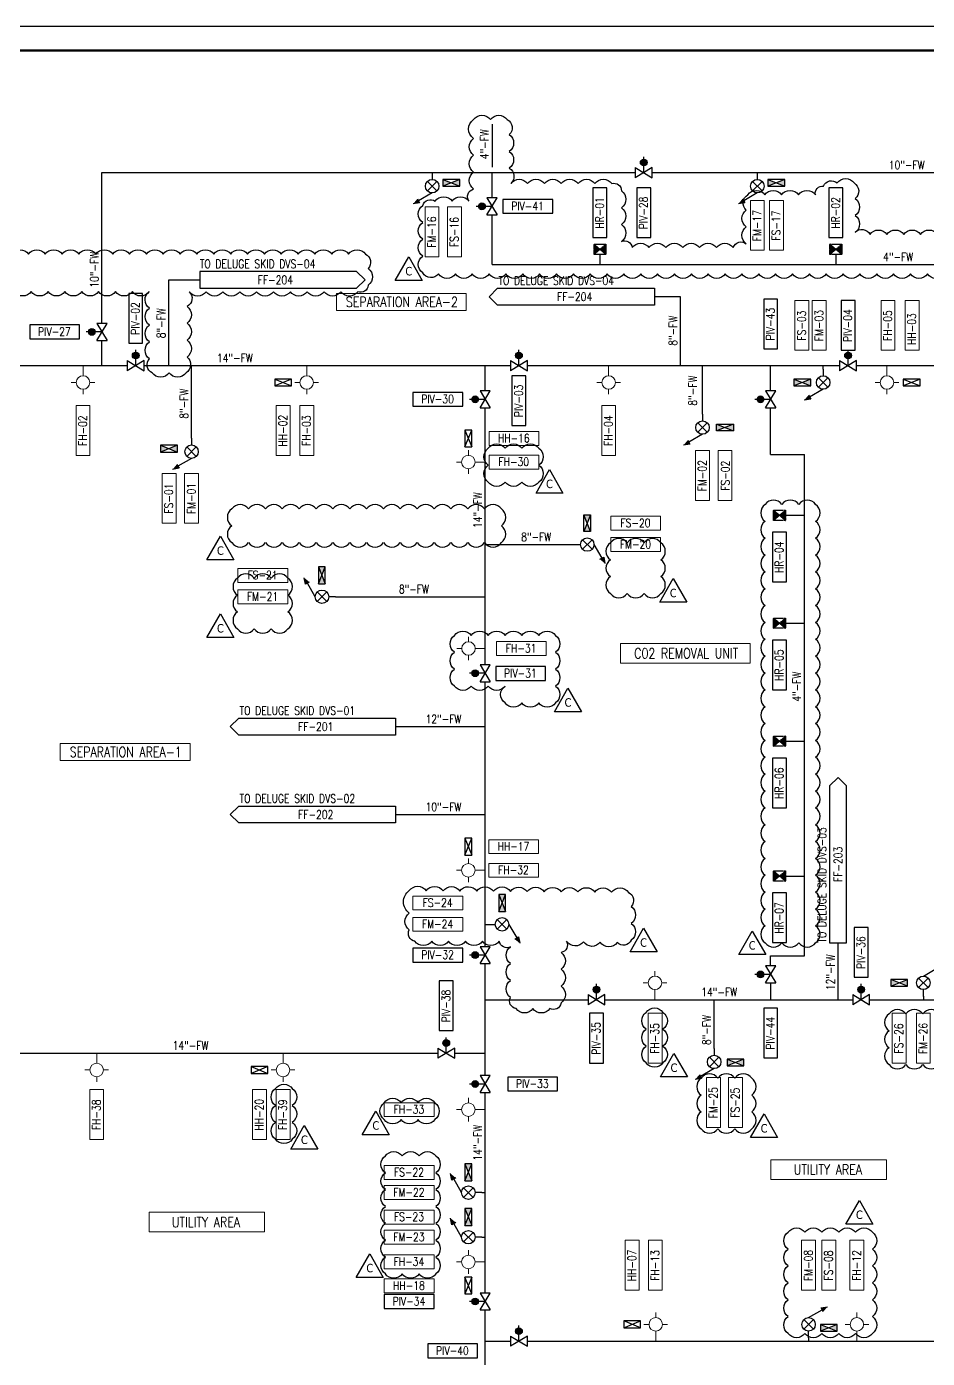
# Model space of a CAD drawing. Header units: millimetres. Extents: x 0 to 841, y 0 to 594.
# Drawn here: x 228.7 to 495.8, y 199 to 594 of the extents above; entities that cross this region are included whole.
import ezdxf
from ezdxf.enums import TextEntityAlignment as Align

# ---------------------------------------------------------------- set-up
doc = ezdxf.new("R2010")
doc.units = ezdxf.units.MM
doc.linetypes.add('CENTER', pattern=[2, 1.25, -0.25, 0.25, -0.25])
doc.linetypes.add('HID3', pattern=[7, 5, -2])
for name, color, linetype in [('(PIPELINE) FIREWATER UG', 4, 'HID3'), ('(USER) FF_FIRE MONITOR', 2, 'Continuous'), ('(USER) FF_FIRE WATER LINE (AG)', 4, 'Continuous'), ('(USER) FF_OUTDOOR HOSE RELEL', 2, 'CENTER'), ('(USER) WATER SPRAY SYTEM', 7, 'Continuous'), ('2c', 7, 'Continuous'), ('border', 7, 'Continuous'), ('FF_FOAM SHELTER', 2, 'Continuous'), ('FF_HOSE HOUSE', 2, 'Continuous'), ('FF_TAG_HR', 7, 'Continuous'), ('FF_TAG_PIV', 7, 'Continuous'), ('PIV', 2, 'Continuous'), ('Rev.C', 1, 'Continuous')]:
    doc.layers.add(name, color=color, linetype=linetype)
for name, color, linetype, lineweight in [('(USER) FF_WATER HYDRANT (3WAY)', 2, 'Continuous', 0), ('FF_TAG_FH', 7, 'Continuous', 0), ('FF_TAG_FS', 7, 'Continuous', 0), ('FF_TAG_HFM', 7, 'Continuous', 0), ('FF_TAG_HH', 7, 'Continuous', 0), ('P', 250, 'Continuous', 100)]:
    doc.layers.add(name, color=color, linetype=linetype, lineweight=lineweight)
doc.styles.add('GHS', font='romans.shx', dxfattribs={"width": 0.9, "bigfont": 'ghs.shx'})
doc.styles.add('ROMANS', font='romans.shx', dxfattribs={"width": 0.85})
doc.styles.add('VERDANA', font='verdana.ttf', dxfattribs={"width": 0.75})

# ---------------------------------------------------------------- blocks, each defined once
blk = doc.blocks.new('A$C25e64853')
at = {"layer": '(USER) FF_FIRE MONITOR', "linetype": 'Continuous'}
h = blk.add_hatch(color=256, dxfattribs=at)
h.dxf.hatch_style = 1
h.paths.add_polyline_path([(1391, 4342), (2110, 4468), (1641, 3908)])
for p, q in [((1391, 4342), (2110, 4468)), ((-530, 1970), (530, 3030)), ((530, 1970), (-530, 3030)), ((0, 3250), (1516, 4125)), ((1641, 3908), (1391, 4342)), ((0, 1000), (0, 1750))]:
    blk.add_line(p, q, dxfattribs=at)
blk.add_circle((0, 2500), 750, dxfattribs=at)
blk = doc.blocks.new('A$C029752eb')
at = {"layer": 'FF_HOSE HOUSE', "linetype": 'Continuous'}
for p, q in [((-5, 2), (-5, 0)), ((0, 2), (-5, 2)), ((-5, 2), (0, 0)), ((0, 2), (-5, 0)), ((-5, 0), (0, 0)), ((0, 0), (0, 2))]:
    blk.add_line(p, q, dxfattribs=at)
blk = doc.blocks.new('A$Cdd6ef483')
at = {"layer": 'FF_FOAM SHELTER', "linetype": 'Continuous'}
h = blk.add_hatch(color=256, dxfattribs=at)
h.dxf.hatch_style = 1
h.paths.add_polyline_path([(-5, 2), (-5, 0), (-2.5, 1)])
h.paths.add_polyline_path([(0, 2), (-2.5, 1), (0, 0)])
for p, q in [((-5, 2), (-5, 0)), ((0, 2), (-5, 2)), ((-5, 2), (0, 0)), ((0, 2), (-5, 0)), ((-5, 0), (0, 0)), ((0, 0), (0, 2))]:
    blk.add_line(p, q, dxfattribs=at)
blk = doc.blocks.new('A$C7f0073da')
at = {"layer": 'PIV', "linetype": 'Continuous'}
h = blk.add_hatch(color=256, dxfattribs=at)
h.dxf.hatch_style = 1
edge = h.paths.add_edge_path()
edge.add_arc((0, 900), 300, 0, 360)
for p, q in [((0, 0), (0, 1400)), ((-750, 450), (-750, -450)), ((-750, 450), (750, -450)), ((750, 450), (-750, -450)), ((750, -450), (750, 450))]:
    blk.add_line(p, q, dxfattribs=at)
blk.add_circle((0, 900), 300, dxfattribs=at)
blk = doc.blocks.new('A$C004D60F6')
at = {"layer": '(USER) FF_WATER HYDRANT (3WAY)', "linetype": 'Continuous'}
for p, q in [((0, -400), (0, 50)), ((-600, -1000), (-1050, -1000)), ((600, -1000), (1050, -1000)), ((0, -1600), (0, -2500))]:
    blk.add_line(p, q, dxfattribs=at)
blk.add_circle((0, -1000), 600, dxfattribs=at)
blk = doc.blocks.new('A$C16d36d41')
for p, q in [((46.51, 2.5), (0, 2.5)), ((0, 2.5), (0, -2.5)), ((49.01, 0), (46.51, 2.5)), ((0, -2.5), (46.51, -2.5)), ((46.51, -2.5), (49.01, 0))]:
    blk.add_line(p, q)
blk = doc.blocks.new('A$C70daf05d')
at = {"layer": '(USER) FF_OUTDOOR HOSE RELEL'}
h = blk.add_hatch(color=256, dxfattribs=at)
h.dxf.hatch_style = 1
h.paths.add_polyline_path([(-1750, 1500), (-1750, -1500), (0, 0), (1750, 1500), (1750, -1500)])
for p, q in [((1750, 1500), (-1750, -1500)), ((-1750, 1500), (1750, -1500))]:
    blk.add_line(p, q, dxfattribs=at)
at = {"layer": '(USER) FF_OUTDOOR HOSE RELEL', "linetype": 'Continuous'}
blk.add_line((1750, -1500), (1750, 500), dxfattribs=at)
at = {"layer": '(USER) FF_OUTDOOR HOSE RELEL'}
for points in [[(-1750, 1500), (1750, 1500), (1750, -1500), (-1750, -1500), (-1750, 1500)], [(-1750, 1500), (-1750, -1500), (0, 0), (1750, 1500), (1750, -1500), (-1750, 1500)]]:
    blk.add_lwpolyline(points, dxfattribs=at)

msp = doc.modelspace()

# ---------------------------------------------------------------- linework, layer by layer
at = {"layer": '(PIPELINE) FIREWATER UG', "linetype": 'Continuous', "ltscale": 20}
for p, q in [((251.01, 505.94), (251.01, 550.69)), ((251.01, 550.69), (409.21, 550.69)), ((366.71, 543.19), (366.71, 550.69)), ((414.21, 550.69), (573.67, 550.69)), ((366.71, 523.44), (366.71, 538.19)), ((398.71, 526.44), (398.71, 523.44)), ((468.71, 526.44), (468.71, 523.44)), ((366.71, 523.44), (557.17, 523.44)), ((270.8, 493.44), (270.8, 518.88)), ((422.61, 493.44), (422.61, 513.88)), ((251.01, 505.94), (251.01, 507.13)), ((251.01, 493.44), (251.01, 500.94)), ((160.53, 493.44), (258.51, 493.44)), ((263.51, 493.44), (372.19, 493.44)), ((277.58, 471.91), (277.58, 493.44)), ((364.69, 485.94), (364.69, 493.44)), ((377.19, 493.44), (469.83, 493.44)), ((429.14, 479.08), (429.14, 493.44)), ((449.36, 485.94), (449.36, 493.44)), ((474.83, 493.44), (550.96, 493.44)), ((364.69, 404.68), (364.69, 480.94)), ((449.36, 467.04), (449.36, 480.94)), ((449.36, 467.04), (459.36, 467.04)), ((459.36, 318.35), (459.36, 467.04)), ((453.72, 449.04), (459.36, 449.04)), ((364.69, 440.42), (390.96, 440.36)), ((320.26, 424.88), (364.69, 424.88)), ((453.72, 417.04), (459.36, 417.04)), ((364.69, 321.08), (364.69, 399.68)), ((338.07, 386.35), (364.69, 386.35)), ((453.72, 382.04), (459.36, 382.04)), ((338.07, 360.28), (364.69, 360.28)), ((453.72, 342.04), (459.36, 342.04)), ((469.36, 305.35), (469.36, 322.24)), ((364.69, 282.84), (364.69, 316.08)), ((449.36, 315.35), (449.36, 318.35)), ((449.36, 318.35), (459.36, 318.35)), ((364.69, 305.35), (395.19, 305.35)), ((400.19, 305.35), (473.72, 305.35)), ((432.59, 290.9), (432.6, 305.35)), ((478.72, 305.35), (545.96, 305.35)), ((148.03, 289.5), (350.63, 289.5)), ((355.63, 289.5), (364.69, 289.5)), ((364.69, 218.32), (364.69, 277.84)), ((364.69, 186.54), (364.69, 213.32)), ((364.69, 204.04), (372.19, 204.04)), ((377.19, 204.04), (550.96, 204.04))]:
    msp.add_line(p, q, dxfattribs=at)
at = {"layer": '(PIPELINE) FIREWATER UG', "color": 2, "linetype": 'Continuous'}
msp.add_line((464.94, 492.44), (464.94, 493.44), dxfattribs=at)
at = {"layer": '(PIPELINE) FIREWATER UG', "linetype": 'Continuous', "ltscale": 20}
msp.add_lwpolyline([(449.36, 310.35), (449.36, 305.35)], dxfattribs=at)
at = {"layer": '(USER) FF_FIRE WATER LINE (AG)', "linetype": 'Continuous'}
for p, q in [((270.8, 518.88), (280.02, 518.88)), ((422.61, 513.88), (414.87, 513.88))]:
    msp.add_line(p, q, dxfattribs=at)
at = {"layer": '(USER) FF_FIRE WATER LINE (AG)', "color": 2}
for p, q in [((364.69, 327.7), (365.69, 327.7)), ((494.66, 306.35), (494.66, 305.35)), ((363.69, 248.13), (364.69, 248.13)), ((363.69, 234.89), (364.69, 234.89)), ((460.61, 205.04), (460.61, 204.04))]:
    msp.add_line(p, q, dxfattribs=at)
at = {"color": 0}
msp.add_line((366.71, 565.05), (366.71, 552.35), dxfattribs=at)
at = {"layer": 'border'}
msp.add_lwpolyline([(0, 0), (841, 0), (841, 594), (0, 594)], close=True, dxfattribs=at)
at = {"layer": 'FF_TAG_FH'}
for points in [[(486.22, 498), (486.22, 512.77), (482.1, 512.77), (482.1, 498), (486.22, 498)], [(247.45, 466.83), (247.45, 481.6), (243.33, 481.6), (243.33, 466.83), (247.45, 466.83)], [(313.8, 466.83), (313.8, 481.6), (309.68, 481.6), (309.68, 466.83), (313.8, 466.83)], [(403.36, 466.83), (403.36, 481.6), (399.24, 481.6), (399.24, 466.83), (403.36, 466.83)], [(365.84, 462.77), (380.61, 462.77), (380.61, 466.89), (365.84, 466.89), (365.84, 462.77)], [(368.03, 407.46), (382.8, 407.46), (382.8, 411.58), (368.03, 411.58), (368.03, 407.46)], [(365.76, 341.68), (380.53, 341.68), (380.53, 345.8), (365.76, 345.8), (365.76, 341.68)], [(417.15, 286.54), (417.15, 301.31), (413.03, 301.31), (413.03, 286.54), (417.15, 286.54)], [(251.49, 263.9), (251.49, 278.67), (247.37, 278.67), (247.37, 263.9), (251.49, 263.9)], [(306.78, 263.9), (306.78, 278.67), (302.66, 278.67), (302.66, 263.9), (306.78, 263.9)], [(334.75, 270.68), (349.52, 270.68), (349.52, 274.8), (334.75, 274.8), (334.75, 270.68)], [(417.21, 219.21), (417.21, 233.97), (413.09, 233.97), (413.09, 219.21), (417.21, 219.21)], [(477, 219.21), (477, 233.97), (472.88, 233.97), (472.88, 219.21), (477, 219.21)], [(334.75, 225.5), (349.52, 225.5), (349.52, 229.62), (334.75, 229.62), (334.75, 225.5)]]:
    msp.add_lwpolyline(points, dxfattribs=at)
at = {"layer": 'FF_TAG_FS'}
for points in [[(453.13, 527.69), (453.13, 542.45), (449.01, 542.45), (449.01, 527.69), (453.13, 527.69)], [(357.64, 525.75), (357.64, 540.52), (353.52, 540.52), (353.52, 525.75), (357.64, 525.75)], [(460.7, 498), (460.7, 512.77), (456.58, 512.77), (456.58, 498), (460.7, 498)], [(433.75, 453.48), (433.75, 468.24), (437.87, 468.24), (437.87, 453.48), (433.75, 453.48)], [(272.97, 446.71), (272.97, 461.48), (268.85, 461.48), (268.85, 446.71), (272.97, 446.71)], [(401.96, 444.63), (416.72, 444.63), (416.72, 448.75), (401.96, 448.75), (401.96, 444.63)], [(291.33, 429.15), (306.1, 429.15), (306.1, 433.27), (291.33, 433.27), (291.33, 429.15)], [(343.25, 331.97), (358.02, 331.97), (358.02, 336.09), (343.25, 336.09), (343.25, 331.97)], [(334.75, 252.04), (349.52, 252.04), (349.52, 256.16), (334.75, 256.16), (334.75, 252.04)], [(334.75, 238.8), (349.52, 238.8), (349.52, 242.92), (334.75, 242.92), (334.75, 238.8)], [(468.67, 219.21), (468.67, 233.97), (464.55, 233.97), (464.55, 219.21), (468.67, 219.21)]]:
    msp.add_lwpolyline(points, dxfattribs=at)
at = {"layer": 'FF_TAG_FS', "color": 6, "linetype": 'Continuous'}
for points in [[(320.57, 509.84), (359.06, 509.84), (359.06, 514.84), (320.57, 514.84)], [(404.82, 411.03), (443.28, 411.03), (443.28, 405.19), (404.82, 405.19)], [(238.64, 376.34), (277.13, 376.34), (277.13, 381.34), (238.64, 381.34)], [(449.45, 257.89), (483.74, 257.89), (483.74, 252.05), (449.45, 252.05)], [(264.98, 242.28), (299.26, 242.28), (299.26, 236.44), (264.98, 236.44)]]:
    msp.add_lwpolyline(points, close=True, dxfattribs=at)
at = {"layer": 'FF_TAG_FS', "linetype": 'Continuous'}
for points in [[(489.52, 286.54), (489.52, 301.31), (485.4, 301.31), (485.4, 286.54), (489.52, 286.54)], [(440.99, 267.47), (440.99, 282.24), (436.87, 282.24), (436.87, 267.47), (440.99, 267.47)]]:
    msp.add_lwpolyline(points, dxfattribs=at)
at = {"layer": 'FF_TAG_HFM'}
for points in [[(447.46, 527.69), (447.46, 542.45), (443.34, 542.45), (443.34, 527.69), (447.46, 527.69)], [(350.97, 525.75), (350.97, 540.52), (346.85, 540.52), (346.85, 525.75), (350.97, 525.75)], [(465.83, 498), (465.83, 512.77), (461.71, 512.77), (461.71, 498), (465.83, 498)], [(431.2, 453.48), (431.2, 468.24), (427.08, 468.24), (427.08, 453.48), (431.2, 453.48)], [(279.64, 446.71), (279.64, 461.48), (275.52, 461.48), (275.52, 446.71), (279.64, 446.71)], [(401.96, 438.3), (416.72, 438.3), (416.72, 442.42), (401.96, 442.42), (401.96, 438.3)], [(291.33, 422.82), (306.1, 422.82), (306.1, 426.94), (291.33, 426.94), (291.33, 422.82)], [(343.25, 325.64), (358.02, 325.64), (358.02, 329.76), (343.25, 329.76), (343.25, 325.64)], [(334.75, 246.07), (349.52, 246.07), (349.52, 250.19), (334.75, 250.19), (334.75, 246.07)], [(334.75, 232.83), (349.52, 232.83), (349.52, 236.95), (334.75, 236.95), (334.75, 232.83)], [(462.67, 219.21), (462.67, 233.97), (458.55, 233.97), (458.55, 219.21), (462.67, 219.21)]]:
    msp.add_lwpolyline(points, dxfattribs=at)
at = {"layer": 'FF_TAG_HFM', "linetype": 'Continuous'}
for points in [[(496.72, 286.54), (496.72, 301.31), (492.6, 301.31), (492.6, 286.54), (496.72, 286.54)], [(434.47, 267.47), (434.47, 282.24), (430.35, 282.24), (430.35, 267.47), (434.47, 267.47)]]:
    msp.add_lwpolyline(points, dxfattribs=at)
at = {"layer": 'FF_TAG_HH'}
for points in [[(493.37, 498), (493.37, 512.77), (489.25, 512.77), (489.25, 498), (493.37, 498)], [(306.8, 466.83), (306.8, 481.6), (302.68, 481.6), (302.68, 466.83), (306.8, 466.83)], [(365.84, 469.77), (380.61, 469.77), (380.61, 473.89), (365.84, 473.89), (365.84, 469.77)], [(365.76, 348.68), (380.53, 348.68), (380.53, 352.8), (365.76, 352.8), (365.76, 348.68)], [(299.78, 263.9), (299.78, 278.67), (295.66, 278.67), (295.66, 263.9), (299.78, 263.9)], [(410.34, 219.21), (410.34, 233.97), (406.22, 233.97), (406.22, 219.21), (410.34, 219.21)], [(334.75, 218.4), (349.52, 218.4), (349.52, 222.52), (334.75, 222.52), (334.75, 218.4)]]:
    msp.add_lwpolyline(points, dxfattribs=at)
at = {"layer": 'FF_TAG_HR'}
for points in [[(400.77, 531.44), (400.77, 546.2), (396.65, 546.2), (396.65, 531.44), (400.77, 531.44)], [(470.77, 531.44), (470.77, 546.2), (466.65, 546.2), (466.65, 531.44), (470.77, 531.44)], [(454.03, 429.27), (454.03, 444.04), (449.91, 444.04), (449.91, 429.27), (454.03, 429.27)], [(454.03, 397.27), (454.03, 412.04), (449.91, 412.04), (449.91, 397.27), (454.03, 397.27)], [(454.03, 362.27), (454.03, 377.04), (449.91, 377.04), (449.91, 362.27), (454.03, 362.27)], [(454.03, 322.27), (454.03, 337.04), (449.91, 337.04), (449.91, 322.27), (454.03, 322.27)]]:
    msp.add_lwpolyline(points, dxfattribs=at)
at = {"layer": 'FF_TAG_PIV'}
for points in [[(413.77, 531.44), (413.77, 546.2), (409.65, 546.2), (409.65, 531.44), (413.77, 531.44)], [(369.94, 538.63), (384.71, 538.63), (384.71, 542.75), (369.94, 542.75), (369.94, 538.63)], [(263.07, 500.1), (263.07, 514.87), (258.96, 514.87), (258.96, 500.1), (263.07, 500.1)], [(451.42, 498.44), (451.42, 513.2), (447.3, 513.2), (447.3, 498.44), (451.42, 498.44)], [(474.39, 498), (474.39, 512.77), (470.27, 512.77), (470.27, 498), (474.39, 498)], [(229.58, 501.38), (244.35, 501.38), (244.35, 505.5), (229.58, 505.5), (229.58, 501.38)], [(376.75, 475.67), (376.75, 490.44), (372.63, 490.44), (372.63, 475.67), (376.75, 475.67)], [(343.25, 481.38), (358.02, 481.38), (358.02, 485.5), (343.25, 485.5), (343.25, 481.38)], [(367.81, 400.06), (382.58, 400.06), (382.58, 404.18), (367.81, 404.18), (367.81, 400.06)], [(478.28, 312.02), (478.28, 326.79), (474.16, 326.79), (474.16, 312.02), (478.28, 312.02)], [(343.25, 316.52), (358.02, 316.52), (358.02, 320.64), (343.25, 320.64), (343.25, 316.52)], [(355.19, 296.17), (355.19, 310.93), (351.07, 310.93), (351.07, 296.17), (355.19, 296.17)], [(399.75, 286.54), (399.75, 301.31), (395.63, 301.31), (395.63, 286.54), (399.75, 286.54)], [(451.42, 288.08), (451.42, 302.85), (447.3, 302.85), (447.3, 288.08), (451.42, 288.08)], [(371.35, 278.28), (386.12, 278.28), (386.12, 282.4), (371.35, 282.4), (371.35, 278.28)], [(334.75, 213.76), (349.52, 213.76), (349.52, 217.88), (334.75, 217.88), (334.75, 213.76)], [(347.64, 199.1), (362.41, 199.1), (362.41, 203.22), (347.64, 203.22), (347.64, 199.1)]]:
    msp.add_lwpolyline(points, dxfattribs=at)
at = {"layer": 'P', "color": 0, "linetype": 'Continuous'}
msp.add_lwpolyline([(27.99, 586.93), (27.99, 7), (834, 7), (834, 586.93), (27.99, 586.93)], dxfattribs=at)
at = {"layer": 'Rev.C'}
for points in [[(500.84, 520.63, -0.520567), (495.84, 520.63, -0.520567), (490.84, 520.63, -0.520567), (485.84, 520.63, -0.520567), (480.84, 520.63, -0.520567), (475.84, 520.63, -0.520567), (470.84, 520.63, -0.520567), (465.84, 520.63, -0.520567), (460.84, 520.63, -0.520567), (455.84, 520.63, -0.520567), (450.84, 520.63, -0.520567), (445.84, 520.63, -0.520567), (440.84, 520.63, -0.520567), (435.84, 520.63, -0.520567), (430.84, 520.63, -0.520567), (425.84, 520.63, -0.520567), (420.84, 520.63, -0.520567), (415.84, 520.63, -0.520567), (410.84, 520.63, -0.520567), (405.84, 520.63, -0.520567), (400.84, 520.63, -0.520567), (395.84, 520.63, -0.520567), (390.84, 520.63, -0.520567), (385.84, 520.63, -0.520567), (380.84, 520.63, -0.520567), (375.84, 520.63, -0.520567), (370.84, 520.63, -0.520567), (365.84, 520.63, -0.520567), (360.84, 520.63, -0.520567), (355.84, 520.63, -0.520567), (350.84, 520.63, -0.520567), (346.14, 520.93, -0.520567), (346.14, 525.93, -0.520567), (346.14, 530.93, -0.520567), (346.14, 535.93, -0.520567), (346.14, 540.93, -0.520567), (349.84, 542.23, -0.520567), (354.84, 542.23, -0.520567), (359.84, 542.23, -0.520567), (361.23, 545.84, -0.520567), (361.23, 550.84, -0.520567), (361.23, 555.84, -0.520567), (361.23, 560.84, -0.520567), (361.23, 566.42, -0.520567), (366.23, 566.42, -0.520567), (371.23, 566.42, -0.520567), (371.82, 562, -0.520567), (371.82, 557, -0.520567), (371.82, 552, -0.520567), (372.25, 547.43, -0.520567), (377.25, 547.43, -0.520567), (382.25, 547.43, -0.520567), (387.25, 547.43, -0.520567), (392.25, 547.43, -0.520567), (397.25, 547.43, -0.520567), (402.25, 547.43, -0.520567), (405.11, 545.29, -0.520567), (405.11, 540.29, -0.520567), (405.11, 535.29, -0.520567), (405.11, 530.29, -0.520567), (408.27, 528.45, -0.520567), (413.27, 528.45, -0.520567), (418.27, 528.45, -0.520567), (423.27, 528.45, -0.520567), (428.27, 528.45, -0.520567), (433.27, 528.45, -0.520567), (438.27, 528.45, -0.520567), (442.12, 529.6, -0.520567), (442.12, 534.6, -0.520567), (442.12, 539.6, -0.520567), (442.62, 544.11, -0.520567), (447.62, 544.11, -0.520567), (452.62, 544.11, -0.520567), (457.62, 544.11, -0.520567), (462.62, 544.11, -0.520567), (465.03, 546.69, -0.520567), (469.09, 547.63, -0.520567), (474.09, 547.63, -0.520567), (474.43, 542.97, -0.520567), (474.43, 537.97, -0.520567), (474.43, 532.97, -0.520567), (478.83, 532.37, -0.520567), (483.83, 532.37, -0.520567), (488.83, 532.37, -0.520567), (493.83, 532.37, -0.520567), (498.83, 532.37, -0.520567)], [(224.18, 526.51, -0.520567), (229.18, 526.51, -0.520567), (234.18, 526.51, -0.520567), (239.18, 526.51, -0.520567), (244.18, 526.51, -0.520567), (249.18, 526.51, -0.520567), (254.18, 526.51, -0.520567), (259.18, 526.51, -0.520567), (264.18, 526.51, -0.520567), (269.18, 526.51, -0.520567), (274.18, 526.51, -0.520567), (279.18, 526.51, -0.520567), (284.18, 526.51, -0.520567), (289.18, 526.51, -0.520567), (294.18, 526.51, -0.520567), (299.18, 526.51, -0.520567), (304.18, 526.51, -0.520567), (309.18, 526.51, -0.520567), (314.18, 526.51, -0.520567), (319.18, 526.51, -0.520567), (324.18, 526.51, -0.520567), (329.18, 526.51, -0.520567), (329.96, 522.29, -0.520567), (329.96, 517.29, -0.520567), (326.88, 515.37, -0.520567), (321.88, 515.37, -0.520567), (316.88, 515.37, -0.520567), (311.88, 515.37, -0.520567), (306.88, 515.37, -0.520567), (301.88, 515.37, -0.520567), (296.88, 515.37, -0.520567), (291.88, 515.37, -0.520567), (286.88, 515.37, -0.520567), (281.88, 515.37, -0.520567), (276.88, 515.37, -0.520567), (276.25, 511, -0.520567), (276.25, 506, -0.520567), (276.25, 501, -0.520567), (276.25, 496, -0.520567), (275.93, 491.32, -0.520567), (270.93, 491.32, -0.520567), (265.93, 491.32, -0.520567), (265.1, 495.49, -0.520567), (265.1, 500.49, -0.520567), (265.1, 505.49, -0.520567), (265.1, 510.49, -0.520567), (265.01, 515.4, -0.520567), (260.01, 515.4, -0.520567), (255.01, 515.4, -0.520567), (250.01, 515.4, -0.520567), (245.01, 515.4, -0.520567), (240.01, 515.4, -0.520567), (235.01, 515.4, -0.520567), (230.01, 515.4, -0.520567), (225.01, 515.4, -0.520567)], [(365.59, 468.91, -0.520567), (370.59, 468.91, -0.520567), (375.59, 468.91, -0.520567), (380.59, 468.91, -0.520567), (380.59, 463.91, -0.520567), (380.59, 458.91, -0.520567), (375.59, 458.91, -0.520567), (370.59, 458.91, -0.520567), (365.59, 458.91, -0.520567), (365.59, 463.91, -0.520567), (365.59, 468.91, -0.520567)], [(289.5, 450.93, 0.520567), (289.5, 445.93, 0.520567), (289.5, 440.93, 0.520567), (294.5, 440.93, 0.520567), (299.5, 440.93, 0.520567), (304.5, 440.93, 0.520567), (309.5, 440.93, 0.520567), (314.5, 440.93, 0.520567), (319.5, 440.93, 0.520567), (324.5, 440.93, 0.520567), (329.5, 440.93, 0.520567), (334.5, 440.93, 0.520567), (339.5, 440.93, 0.520567), (344.5, 440.93, 0.520567), (349.5, 440.93, 0.520567), (354.5, 440.93, 0.520567), (359.5, 440.93, 0.520567), (364.5, 440.93, 0.520567), (369.5, 440.93, 0.520567), (369.5, 445.93, 0.520567), (369.5, 450.93, 0.520567), (364.5, 450.93, 0.520567), (359.5, 450.93, 0.520567), (354.5, 450.93, 0.520567), (349.5, 450.93, 0.520567), (344.5, 450.93, 0.520567), (339.5, 450.93, 0.520567), (334.5, 450.93, 0.520567), (329.5, 450.93, 0.520567), (324.5, 450.93, 0.520567), (319.5, 450.93, 0.520567), (314.5, 450.93, 0.520567), (309.5, 450.93, 0.520567), (304.5, 450.93, 0.520567), (299.5, 450.93, 0.520567), (294.5, 450.93, 0.520567), (289.5, 450.93, 0.520567)], [(447.71, 452.25, 0.520567), (447.71, 447.25, 0.520567), (447.71, 442.25, 0.520567), (447.71, 437.25, 0.520567), (447.71, 432.25, 0.520567), (447.71, 427.25, 0.520567), (447.71, 422.25, 0.520567), (447.71, 417.25, 0.520567), (447.71, 412.25, 0.520567), (447.71, 407.25, 0.520567), (447.71, 402.25, 0.520567), (447.71, 397.25, 0.520567), (447.71, 392.25, 0.520567), (447.71, 387.25, 0.520567), (447.71, 382.25, 0.520567), (447.71, 377.25, 0.520567), (447.71, 372.25, 0.520567), (447.71, 367.25, 0.520567), (447.71, 362.25, 0.520567), (447.71, 357.25, 0.520567), (447.71, 352.25, 0.520567), (447.71, 347.25, 0.520567), (447.71, 342.25, 0.520567), (447.71, 337.25, 0.520567), (447.71, 332.25, 0.520567), (447.71, 327.25, 0.520567), (447.71, 322.25, 0.520567), (452.71, 322.25, 0.520567), (457.71, 322.25, 0.520567), (462.71, 322.25, 0.520567), (462.71, 327.25, 0.520567), (462.71, 332.25, 0.520567), (462.71, 337.25, 0.520567), (462.71, 342.25, 0.520567), (462.71, 347.25, 0.520567), (462.71, 352.25, 0.520567), (462.71, 357.25, 0.520567), (462.71, 362.25, 0.520567), (462.71, 367.25, 0.520567), (462.71, 372.25, 0.520567), (462.71, 377.25, 0.520567), (462.71, 382.25, 0.520567), (462.71, 387.25, 0.520567), (462.71, 392.25, 0.520567), (462.71, 397.25, 0.520567), (462.71, 402.25, 0.520567), (462.71, 407.25, 0.520567), (462.71, 412.25, 0.520567), (462.71, 417.25, 0.520567), (462.71, 422.25, 0.520567), (462.71, 427.25, 0.520567), (462.71, 432.25, 0.520567), (462.71, 437.25, 0.520567), (462.71, 442.25, 0.520567), (462.71, 447.25, 0.520567), (462.71, 452.25, 0.520567), (457.71, 452.25, 0.520567), (452.71, 452.25, 0.520567), (447.71, 452.25, 0.520567)], [(355.56, 413.4, -0.520567), (360.56, 413.4, -0.520567), (365.56, 413.4, -0.520567), (370.56, 413.4, -0.520567), (375.56, 413.4, -0.520567), (380.56, 413.4, -0.520567), (385.56, 413.4, -0.520567), (385.56, 408.4, -0.520567), (385.56, 403.4, -0.520567), (385.56, 398.4, -0.520567), (385.56, 393.4, -0.520567), (380.56, 393.4, -0.520567), (375.56, 393.4, -0.520567), (370.56, 393.4, -0.520567), (370.56, 398.4, -0.520567), (365.56, 398.4, -0.520567), (360.56, 398.4, -0.520567), (355.56, 398.4, -0.520567), (355.56, 403.4, -0.520567), (355.56, 408.4, -0.520567), (355.56, 413.4, -0.520567)], [(342.17, 337.71, -0.520567), (347.17, 337.67, -0.520567), (352.17, 337.63, -0.520567), (357.17, 337.59, -0.520567), (362.17, 337.55, -0.520567), (367.17, 337.51, -0.520567), (372.17, 337.46, -0.520567), (377.17, 337.42, -0.520567), (382.17, 337.38, -0.520567), (387.17, 337.34, -0.520567), (392.17, 337.3, -0.520567), (397.17, 337.26, -0.520567), (402.17, 337.22, -0.520567), (407.17, 337.17, -0.520567), (408, 333, -0.520567), (408, 328, -0.520567), (408, 323, -0.520567), (403.83, 322.28, -0.520567), (398.83, 322.41, -0.520567), (393.84, 322.54, -0.520567), (388.84, 322.67, -0.520567), (387.17, 319.38, -0.520567), (387.17, 314.38, -0.520567), (387.17, 309.38, -0.520567), (387.17, 304.38, -0.520567), (383.84, 302.71, -0.520567), (378.84, 302.71, -0.520567), (373.84, 302.71, -0.520567), (372.17, 306.05, -0.520567), (372.17, 311.05, -0.520567), (372.17, 316.05, -0.520567), (372.17, 321.05, -0.520567), (368.84, 322.71, -0.520567), (363.84, 322.71, -0.520567), (358.84, 322.71, -0.520567), (353.84, 322.71, -0.520567), (348.84, 322.71, -0.520567), (343.84, 322.71, -0.520567), (342.17, 326.05, -0.520567), (342.17, 331.05, -0.520567), (342.17, 337.71, -0.520567)], [(412.42, 286.6, -0.520567), (412.42, 291.6, -0.520567), (412.42, 296.6, -0.520567), (412.42, 301.6, -0.520567), (417.42, 301.6, -0.520567), (417.42, 296.6, -0.520567), (417.42, 291.6, -0.520567), (417.42, 286.6, -0.520567), (412.42, 286.6, -0.520567)], [(302.47, 263.97, -0.520567), (302.47, 268.97, -0.520567), (302.47, 273.97, -0.520567), (302.47, 278.97, -0.520567), (307.47, 278.97, -0.520567), (307.47, 273.97, -0.520567), (307.47, 268.97, -0.520567), (307.47, 263.97, -0.520567), (302.47, 263.97, -0.520567)], [(334.75, 274.8, -0.520567), (339.75, 274.8, -0.520567), (344.75, 274.8, -0.520567), (349.75, 274.8, -0.520567), (349.75, 269.8, -0.520567), (344.75, 269.8, -0.520567), (339.75, 269.8, -0.520567), (334.75, 269.8, -0.520567), (334.75, 274.8, -0.520567)], [(335.06, 259.01, -0.520567), (340.06, 259.01, -0.520567), (345.06, 259.01, -0.520567), (350.06, 259.01, -0.520567), (350.06, 254.01, -0.520567), (350.06, 249.01, -0.520567), (350.06, 244.01, -0.520567), (350.06, 239.01, -0.520567), (350.06, 234.01, -0.520567), (350.06, 229.01, -0.520567), (350.06, 224.01, -0.520567), (345.06, 224.01, -0.520567), (340.06, 224.01, -0.520567), (335.06, 224.01, -0.520567), (335.06, 229.01, -0.520567), (335.06, 234.01, -0.520567), (335.06, 239.01, -0.520567), (335.06, 244.01, -0.520567), (335.06, 249.01, -0.520567), (335.06, 254.01, -0.520567), (335.06, 259.01, -0.520567)], [(454.54, 236.36, -0.520567), (459.54, 236.36, -0.520567), (464.54, 236.36, -0.520567), (469.54, 236.36, -0.520567), (474.54, 236.36, -0.520567), (479.54, 236.36, -0.520567), (479.54, 231.36, -0.520567), (479.54, 226.36, -0.520567), (479.54, 221.36, -0.520567), (479.54, 216.36, -0.520567), (479.54, 211.36, -0.520567), (479.54, 206.36, -0.520567), (474.54, 206.36, -0.520567), (469.54, 206.36, -0.520567), (464.54, 206.36, -0.520567), (459.54, 206.36, -0.520567), (454.54, 206.36, -0.520567), (454.54, 211.36, -0.520567), (454.54, 216.36, -0.520567), (454.54, 221.36, -0.520567), (454.54, 226.36, -0.520567), (454.54, 231.36, -0.520567), (454.54, 236.36, -0.520567)]]:
    msp.add_lwpolyline(points, format="xyb", dxfattribs=at)
for points in [[(342.01, 525.71), (346.01, 518.71), (338.01, 518.71)], [(383.76, 462.62), (387.76, 455.62), (379.76, 455.62)], [(286.12, 442.83), (290.12, 435.83), (282.12, 435.83)], [(420.47, 430.25), (424.47, 423.25), (416.47, 423.25)], [(286.12, 419.77), (290.12, 412.77), (282.12, 412.77)], [(389.23, 397.77), (393.23, 390.77), (385.23, 390.77)], [(411.66, 326.56), (415.66, 319.56), (407.66, 319.56)], [(443.89, 325.71), (447.89, 318.71), (439.89, 318.71)], [(420.67, 289.42), (424.67, 282.42), (416.67, 282.42)], [(332.23, 272.29), (336.23, 265.29), (328.23, 265.29)], [(447.4, 271.45), (451.4, 264.45), (443.4, 264.45)], [(311.03, 268.05), (315.03, 261.05), (307.03, 261.05)], [(475.67, 245.81), (479.67, 238.81), (471.67, 238.81)], [(330.44, 229.99), (334.44, 222.99), (326.44, 222.99)]]:
    msp.add_lwpolyline(points, close=True, dxfattribs=at)
for points in [[(401.81, 430.86, 0.520567), (401.81, 425.86, 0.520567), (406.81, 425.86, 0.520567), (411.81, 425.86, 0.520567), (416.81, 425.86, 0.520567), (416.81, 430.86, 0.520567), (416.81, 435.86, 0.520567), (416.81, 440.86, 0.520567), (411.81, 440.86, 0.520567), (406.81, 440.86, 0.520567), (401.81, 440.86, 0.520567), (401.81, 435.86, 0.520567)], [(291.18, 420.38, 0.520567), (291.18, 415.38, 0.520567), (296.18, 415.38, 0.520567), (301.18, 415.38, 0.520567), (306.18, 415.38, 0.520567), (306.18, 420.38, 0.520567), (306.18, 425.38, 0.520567), (306.18, 430.38, 0.520567), (301.18, 430.38, 0.520567), (296.18, 430.38, 0.520567), (291.18, 430.38, 0.520567), (291.18, 425.38, 0.520567)], [(484.47, 291.12, 0.520567), (484.47, 286.12, 0.520567), (489.47, 286.12, 0.520567), (494.47, 286.12, 0.520567), (499.47, 286.12, 0.520567), (499.47, 291.12, 0.520567), (499.47, 296.12, 0.520567), (499.47, 301.12, 0.520567), (494.47, 301.12, 0.520567), (489.47, 301.12, 0.520567), (484.47, 301.12, 0.520567), (484.47, 296.12, 0.520567)], [(428.73, 272.06, 0.520567), (428.73, 267.06, 0.520567), (433.73, 267.06, 0.520567), (438.73, 267.06, 0.520567), (443.73, 267.06, 0.520567), (443.73, 272.06, 0.520567), (443.73, 277.06, 0.520567), (443.73, 282.06, 0.520567), (438.73, 282.06, 0.520567), (433.73, 282.06, 0.520567), (428.73, 282.06, 0.520567), (428.73, 277.06, 0.520567)]]:
    msp.add_lwpolyline(points, format="xyb", close=True, dxfattribs=at)

# ---------------------------------------------------------------- block references
at = {"layer": '(USER) FF_FIRE MONITOR', "xscale": 0.002666666666666667, "yscale": 0.002666666666666667, "zscale": 0.002666666666666667}
for p, rotation in [((348.94, 553.35), 180), ((445.4, 553.35), 180), ((464.94, 495.1), 180), ((429.14, 481.74), 180), ((277.58, 474.58), 180), ((388.29, 440.36), 270), ((322.93, 424.88), 89.99999999999999), ((363.02, 327.7), 270), ((432.59, 293.56), 180), ((366.35, 248.13), 89.99999999999999), ((366.35, 234.89), 89.99999999999999)]:
    msp.add_blockref('A$C25e64853', p, dxfattribs=dict(at, rotation=rotation))
for p in [(494.66, 303.68), (460.61, 202.37)]:
    msp.add_blockref('A$C25e64853', p, dxfattribs=at)
at = {"layer": '(USER) FF_OUTDOOR HOSE RELEL', "xscale": 0.001, "yscale": 0.001, "zscale": 0.001}
for p in [(398.71, 527.94), (468.71, 527.94), (451.97, 449.04), (451.97, 417.04), (451.97, 382.04), (451.97, 342.04)]:
    msp.add_blockref('A$C70daf05d', p, dxfattribs=at)
at = {"layer": '(USER) FF_WATER HYDRANT (3WAY)', "color": 8, "xscale": 0.003333333333333334, "yscale": 0.003333333333333334, "zscale": 0.003333333333333334}
for p, rotation in [((245.39, 485.1), 180), ((311.74, 485.1), 180), ((401.3, 485.1), 180), ((483.85, 485.1), 180), ((356.35, 464.83), 90), ((356.39, 409.52), 90), ((356.35, 343.74), 90), ((249.43, 281.17), 180), ((304.72, 281.17), 180), ((356.35, 272.74), 90), ((356.35, 227.56), 90)]:
    msp.add_blockref('A$C004D60F6', p, dxfattribs=dict(at, rotation=rotation))
for p in [(415.05, 313.68), (415.28, 212.37), (474.94, 212.37)]:
    msp.add_blockref('A$C004D60F6', p, dxfattribs=at)
at = {"layer": '(USER) WATER SPRAY SYTEM'}
msp.add_blockref('A$C16d36d41', (280.02, 518.88), dxfattribs=at)
at = {"layer": '(USER) WATER SPRAY SYTEM', "xscale": -1}
for p in [(414.87, 513.88), (338.07, 386.35), (338.07, 360.28)]:
    msp.add_blockref('A$C16d36d41', p, dxfattribs=at)
at = {"layer": '(USER) WATER SPRAY SYTEM', "rotation": 89.99999999999999}
msp.add_blockref('A$C16d36d41', (469.36, 322.24), dxfattribs=at)
at = {"layer": 'FF_FOAM SHELTER', "lineweight": -3}
for p in [(357.11, 546.69), (453.57, 546.69), (461.27, 487.44), (273.41, 467.81), (441.43, 285.73), (469.11, 207.04)]:
    msp.add_blockref('A$Cdd6ef483', p, dxfattribs=at)
at = {"layer": 'FF_FOAM SHELTER', "lineweight": -3, "xscale": -1}
msp.add_blockref('A$Cdd6ef483', (433.31, 474.08), dxfattribs=at)
at = {"layer": 'FF_FOAM SHELTER', "lineweight": -3, "xscale": -1, "rotation": 270}
msp.add_blockref('A$Cdd6ef483', (393.96, 449.19), dxfattribs=at)
at = {"layer": 'FF_FOAM SHELTER', "lineweight": -3}
for p, rotation in [((317.26, 433.71), 90), ((370.73, 336.53), 90), ((484.98, 311.34), 180), ((360.69, 256.63), 90), ((360.69, 243.39), 90)]:
    msp.add_blockref('A$Cdd6ef483', p, dxfattribs=dict(at, rotation=rotation))
at = {"layer": 'FF_HOSE HOUSE', "lineweight": -3}
for p in [(307.24, 487.44), (493.71, 487.44), (300.22, 283.5)]:
    msp.add_blockref('A$C029752eb', p, dxfattribs=at)
for p, rotation in [((360.69, 474.33), 90), ((360.69, 353.24), 90), ((358.69, 218.06), 270), ((405.78, 210.04), 180)]:
    msp.add_blockref('A$C029752eb', p, dxfattribs=dict(at, rotation=rotation))
at = {"layer": 'PIV', "color": 8, "xscale": 0.003333333333333334, "yscale": 0.003333333333333334, "zscale": 0.003333333333333334}
for p in [(411.71, 550.69), (261.01, 493.44), (374.69, 493.44), (472.33, 493.44), (397.69, 305.35), (476.22, 305.35), (353.13, 289.5), (374.69, 204.04)]:
    msp.add_blockref('A$C7f0073da', p, dxfattribs=at)
at = {"layer": 'PIV', "color": 8, "xscale": 0.003333333333333334, "yscale": 0.003333333333333334, "zscale": 0.003333333333333334, "rotation": 90}
for p in [(366.71, 540.69), (251.01, 503.44), (364.69, 483.44), (449.36, 483.44), (364.69, 402.18), (364.69, 318.58), (449.36, 312.85), (364.69, 280.34), (364.69, 215.82)]:
    msp.add_blockref('A$C7f0073da', p, dxfattribs=at)

# ---------------------------------------------------------------- texts
at = {"color": 0, "width": 0.8}
for s, style, p in [('4"-FW', 'GHS', (365.71, 559.12)), ('10"-FW', 'GHS', (250.01, 521.87)), ('8"-FW', 'GHS', (269.8, 506.02)), ('8"-FW', 'GHS', (421.61, 503.79)), ('8"-FW', 'GHS', (427.48, 486.02)), ('8"-FW', 'GHS', (276.58, 482.14)), ('14"-FW', 'GHS', (363.69, 450.58)), ('4"-FW', 'GHS', (458.36, 398.19)), ('12"-FW', 'ROMANS', (468.36, 313.48)), ('8"-FW', 'GHS', (431.6, 296.34)), ('14"-FW', 'GHS', (363.69, 262.92))]:
    msp.add_text(s, height=2.5, rotation=90, dxfattribs=dict(at, style=style)).set_placement(p, align=Align.CENTER)
for s, style, p in [('10"-FW', 'GHS', (489.71, 551.69)), ('4"-FW', 'GHS', (487.18, 524.44)), ('14"-FW', 'GHS', (290.4, 494.44)), ('8"-FW', 'GHS', (379.81, 441.36)), ('8"-FW', 'GHS', (343.54, 425.88)), ('12"-FW', 'ROMANS', (352.29, 387.35)), ('10"-FW', 'ROMANS', (352.29, 361.28)), ('14"-FW', 'GHS', (434.08, 306.35)), ('14"-FW', 'GHS', (277.28, 290.5))]:
    msp.add_text(s, height=2.5, dxfattribs=dict(at, style=style)).set_placement(p, align=Align.CENTER)
at = {"layer": '2c', "style": 'ROMANS', "width": 0.8}
for s, p in [('TO DELUGE SKID DVS-04', (280.02, 522.38)), ('TO DELUGE SKID DVS-04', (368.6, 517.38)), ('TO DELUGE SKID DVS-01', (291.81, 389.85)), ('TO DELUGE SKID DVS-02', (291.81, 363.78))]:
    msp.add_text(s, height=2.5, dxfattribs=at).set_placement(p)
for s, p in [('FF-204', (297.2, 518.88)), ('FF-204', (385.98, 513.88)), ('FF-201', (309.19, 386.35)), ('FF-202', (309.19, 360.28))]:
    msp.add_text(s, height=2.5, dxfattribs=at).set_placement(p, align=Align.MIDDLE_LEFT)
msp.add_text('TO DELUGE SKID DVS-03', height=2.5, rotation=90, dxfattribs=at).set_placement((465.86, 322.24))
msp.add_text('FF-203', height=2.5, rotation=90, dxfattribs=at).set_placement((469.36, 345.49), align=Align.MIDDLE)
at = {"layer": 'FF_TAG_FH', "linetype": 'Continuous', "style": 'ROMANS', "width": 0.8}
for s, p in [('FH-05', (484.07, 505.31)), ('FH-35', (415, 293.85)), ('FH-38', (249.34, 271.21)), ('FH-39', (304.63, 271.21)), ('FH-13', (415.06, 226.51)), ('FH-12', (474.85, 226.51))]:
    msp.add_text(s, height=2.5, rotation=90, dxfattribs=at).set_placement(p, align=Align.MIDDLE_CENTER)
at = {"layer": 'FF_TAG_FH', "style": 'ROMANS', "width": 0.8}
for s, p in [('FH-02', (245.3, 474.14)), ('FH-03', (311.65, 474.14)), ('FH-04', (401.21, 474.14))]:
    msp.add_text(s, height=2.5, rotation=90, dxfattribs=at).set_placement(p, align=Align.MIDDLE_CENTER)
for s, p in [('FH-30', (373.15, 464.92)), ('FH-31', (375.34, 409.61)), ('FH-32', (373.07, 343.83)), ('FH-33', (342.06, 272.83)), ('FH-34', (342.06, 227.65))]:
    msp.add_text(s, height=2.5, dxfattribs=at).set_placement(p, align=Align.MIDDLE_CENTER)
at = {"layer": 'FF_TAG_FS', "linetype": 'Continuous', "style": 'ROMANS', "width": 0.8}
for s, p in [('FS-17', (450.98, 534.99)), ('FS-16', (355.49, 533.06)), ('FS-03', (458.55, 505.31)), ('FS-02', (435.9, 460.78)), ('FS-01', (270.82, 454.02)), ('FS-26', (487.37, 293.85)), ('FS-25', (438.84, 274.78)), ('FS-08', (466.52, 226.51))]:
    msp.add_text(s, height=2.5, rotation=90, dxfattribs=at).set_placement(p, align=Align.MIDDLE_CENTER)
at = {"layer": 'FF_TAG_FS', "color": 6, "linetype": 'Continuous', "style": 'ROMANS', "width": 0.8}
for s, p in [('SEPARATION AREA-2', (339.97, 512.34)), ('C02 REMOVAL UNIT', (424.32, 408.09)), ('SEPARATION AREA-1', (258.04, 378.84)), ('UTILITY AREA', (466.33, 254.95)), ('UTILITY AREA', (281.85, 239.35))]:
    msp.add_text(s, height=3, dxfattribs=at).set_placement(p, align=Align.MIDDLE_CENTER)
at = {"layer": 'FF_TAG_FS', "linetype": 'Continuous', "style": 'ROMANS', "width": 0.8}
for s, p in [('FS-20', (409.26, 446.78)), ('FS-21', (298.64, 431.3)), ('FS-24', (350.56, 334.12)), ('FS-22', (342.06, 254.19)), ('FS-23', (342.06, 240.95))]:
    msp.add_text(s, height=2.5, dxfattribs=at).set_placement(p, align=Align.MIDDLE_CENTER)
at = {"layer": 'FF_TAG_HFM', "linetype": 'Continuous', "style": 'ROMANS', "width": 0.8}
for s, p in [('FM-16', (348.82, 533.06)), ('FM-17', (445.31, 534.99)), ('FM-03', (463.68, 505.31)), ('FM-02', (429.05, 460.78)), ('FM-01', (277.49, 454.02)), ('FM-26', (494.57, 293.85)), ('FM-25', (432.32, 274.78)), ('FM-08', (460.52, 226.51))]:
    msp.add_text(s, height=2.5, rotation=90, dxfattribs=at).set_placement(p, align=Align.MIDDLE_CENTER)
for s, p in [('FM-20', (409.26, 440.44)), ('FM-21', (298.64, 424.96)), ('FM-24', (350.56, 327.79)), ('FM-22', (342.06, 248.22)), ('FM-23', (342.06, 234.98))]:
    msp.add_text(s, height=2.5, dxfattribs=at).set_placement(p, align=Align.MIDDLE_CENTER)
at = {"layer": 'FF_TAG_HH', "linetype": 'Continuous', "style": 'ROMANS', "width": 0.8}
for s, p in [('HH-03', (491.22, 504.28)), ('HH-02', (304.65, 474.14)), ('HH-20', (297.63, 271.21)), ('HH-07', (408.19, 226.51))]:
    msp.add_text(s, height=2.5, rotation=90, dxfattribs=at).set_placement(p, align=Align.MIDDLE_CENTER)
for s, p in [('HH-16', (373.15, 471.92)), ('HH-17', (373.07, 350.83)), ('HH-18', (342.06, 220.55))]:
    msp.add_text(s, height=2.5, dxfattribs=at).set_placement(p, align=Align.MIDDLE_CENTER)
at = {"layer": 'FF_TAG_HR', "linetype": 'Continuous', "style": 'ROMANS', "width": 0.8}
for s, p in [('HR-01', (398.62, 538.74)), ('HR-02', (468.62, 538.74)), ('HR-04', (451.88, 436.58)), ('HR-05', (451.88, 404.58)), ('HR-06', (451.88, 369.58)), ('HR-07', (451.88, 329.58))]:
    msp.add_text(s, height=2.5, rotation=90, dxfattribs=at).set_placement(p, align=Align.MIDDLE_CENTER)
at = {"layer": 'FF_TAG_PIV', "linetype": 'Continuous', "style": 'ROMANS', "width": 0.8}
for s, p in [('PIV-41', (377.25, 540.77)), ('PIV-27', (236.89, 503.53)), ('PIV-30', (350.56, 483.53)), ('PIV-31', (375.12, 402.2)), ('PIV-32', (350.56, 318.67)), ('PIV-33', (378.66, 280.43)), ('PIV-34', (342.06, 215.9)), ('PIV-40', (354.95, 201.25))]:
    msp.add_text(s, height=2.5, dxfattribs=at).set_placement(p, align=Align.MIDDLE_CENTER)
for s, p in [('PIV-28', (411.62, 538.74)), ('PIV-02', (260.93, 507.41)), ('PIV-43', (449.27, 505.74)), ('PIV-04', (472.24, 505.31)), ('PIV-03', (374.6, 482.98)), ('PIV-36', (476.13, 319.32)), ('PIV-38', (353.04, 303.47)), ('PIV-35', (397.6, 293.85)), ('PIV-44', (449.27, 295.39))]:
    msp.add_text(s, height=2.5, rotation=90, dxfattribs=at).set_placement(p, align=Align.MIDDLE_CENTER)
at = {"layer": 'Rev.C', "style": 'VERDANA', "width": 0.85}
for p in [(342.01, 522.71), (383.76, 459.62), (286.12, 439.83), (420.47, 427.25), (286.12, 416.77), (389.23, 394.77), (411.66, 323.56), (443.89, 322.71), (420.67, 286.42), (332.23, 269.29), (311.03, 265.05), (447.4, 268.45), (475.67, 242.81), (330.44, 226.99)]:
    msp.add_text('C', height=2.5, dxfattribs=at).set_placement(p, align=Align.TOP_CENTER)

doc.saveas('drawing.dxf')
